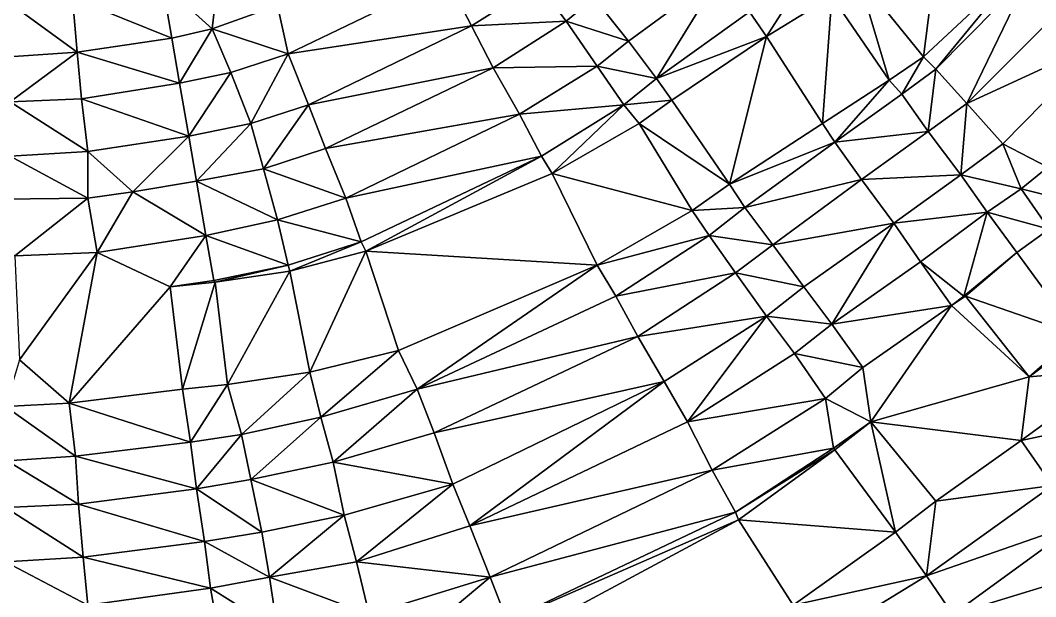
# Model space of a CAD drawing. Header units: millimetres. Extents: x 279405 to 280904, y 534349 to 535918.
# Drawn here: x 280201.2 to 280528.1, y 534716.8 to 534902.3 of the extents above; entities that cross this region are included whole.
import ezdxf

# ---------------------------------------------------------------- set-up
doc = ezdxf.new("R2010")
doc.units = ezdxf.units.MM
doc.layers.add('Карьер_конец_отработки', color=1, linetype='Continuous')

msp = doc.modelspace()

# ---------------------------------------------------------------- linework, layer by layer
at = {"layer": 'Карьер_конец_отработки', "color": 21, "true_color": 0xff914f}
for points in [[(280491.999989, 534890.500004, -119.500002), (280498.499989, 534942.000004, -116.470003), (280470.999989, 534916.500004, -119.500002), (280491.999989, 534890.500004, -119.500002)], [(280522.999989, 534919.500004, -116.470003), (280498.499989, 534942.000004, -116.470003), (280491.999989, 534890.500004, -119.500002), (280522.999989, 534919.500004, -116.470003)], [(280262.999989, 534899.500004, -199.999987), (280264.999989, 534917.500004, -229.999987), (280246.999989, 534914.000004, -229.999987), (280262.999989, 534899.500004, -199.999987)], [(280283.999989, 534907.000004, -199.999987), (280264.999989, 534917.500004, -229.999987), (280262.999989, 534899.500004, -199.999987), (280283.999989, 534907.000004, -199.999987)], [(280396.999989, 534895.500004, -140.000002), (280426.999989, 534917.500004, -140.000002), (280385.999989, 534909.500004, -169.999987), (280396.999989, 534895.500004, -140.000002)], [(280405.999989, 534883.500004, -140.000002), (280426.999989, 534917.500004, -140.000002), (280396.999989, 534895.500004, -140.000002), (280405.999989, 534883.500004, -140.000002)], [(280435.999989, 534905.000004, -140.000002), (280426.999989, 534917.500004, -140.000002), (280405.999989, 534883.500004, -140.000002), (280435.999989, 534905.000004, -140.000002)], [(280441.499989, 534897.000004, -122.319994), (280455.499989, 534919.000004, -140.000002), (280435.999989, 534905.000004, -140.000002), (280441.499989, 534897.000004, -122.319994)], [(280462.499989, 534910.000004, -120.300005), (280455.499989, 534919.000004, -140.000002), (280441.499989, 534897.000004, -122.319994), (280462.499989, 534910.000004, -120.300005)], [(280495.999989, 534886.500004, -110.000002), (280522.999989, 534919.500004, -116.470003), (280491.999989, 534890.500004, -119.500002), (280495.999989, 534886.500004, -110.000002)], [(280525.999989, 534917.000004, -110.000002), (280522.999989, 534919.500004, -116.470003), (280495.999989, 534886.500004, -110.000002), (280525.999989, 534917.000004, -110.000002)], [(280505.999989, 534875.500004, -110.000002), (280525.999989, 534917.000004, -110.000002), (280495.999989, 534886.500004, -110.000002), (280505.999989, 534875.500004, -110.000002)], [(280537.499989, 534907.000004, -110.000002), (280525.999989, 534917.000004, -110.000002), (280505.999989, 534875.500004, -110.000002), (280537.499989, 534907.000004, -110.000002)], [(280249.999989, 534896.500004, -199.999987), (280246.999989, 534914.000004, -229.999987), (280217.999989, 534909.500004, -229.999987), (280249.999989, 534896.500004, -199.999987)], [(280249.999989, 534896.500004, -199.999987), (280262.999989, 534899.500004, -199.999987), (280246.999989, 534914.000004, -229.999987), (280249.999989, 534896.500004, -199.999987)], [(280287.499989, 534891.500004, -199.999987), (280338.499989, 534916.000004, -199.999987), (280283.999989, 534907.000004, -199.999987), (280287.499989, 534891.500004, -199.999987)], [(280346.499989, 534900.500004, -169.999987), (280338.499989, 534916.000004, -199.999987), (280287.499989, 534891.500004, -199.999987), (280346.499989, 534900.500004, -169.999987)], [(280346.499989, 534900.500004, -169.999987), (280367.999989, 534914.000004, -169.999987), (280338.499989, 534916.000004, -199.999987), (280346.499989, 534900.500004, -169.999987)], [(280376.999989, 534902.000004, -169.999987), (280367.999989, 534914.000004, -169.999987), (280346.499989, 534900.500004, -169.999987), (280376.999989, 534902.000004, -169.999987)], [(280376.999989, 534902.000004, -169.999987), (280385.999989, 534909.500004, -169.999987), (280367.999989, 534914.000004, -169.999987), (280376.999989, 534902.000004, -169.999987)], [(280480.999989, 534883.000004, -120.300005), (280470.999989, 534916.500004, -119.500002), (280462.499989, 534910.000004, -120.300005), (280480.999989, 534883.000004, -120.300005)], [(280480.999989, 534883.000004, -120.300005), (280491.999989, 534890.500004, -119.500002), (280470.999989, 534916.500004, -119.500002), (280480.999989, 534883.000004, -120.300005)], [(280219.499989, 534892.000004, -199.999987), (280217.999989, 534909.500004, -229.999987), (280197.499989, 534908.000004, -229.999987), (280219.499989, 534892.000004, -199.999987)], [(280219.499989, 534892.000004, -199.999987), (280197.499989, 534908.000004, -229.999987), (280197.499989, 534890.500004, -199.999987), (280219.499989, 534892.000004, -199.999987)], [(280219.499989, 534892.000004, -199.999987), (280249.999989, 534896.500004, -199.999987), (280217.999989, 534909.500004, -229.999987), (280219.499989, 534892.000004, -199.999987)], [(280287.499989, 534891.500004, -199.999987), (280283.999989, 534907.000004, -199.999987), (280262.999989, 534899.500004, -199.999987), (280287.499989, 534891.500004, -199.999987)], [(280396.999989, 534895.500004, -140.000002), (280385.999989, 534909.500004, -169.999987), (280376.999989, 534902.000004, -169.999987), (280396.999989, 534895.500004, -140.000002)], [(280459.499989, 534869.000004, -122.319994), (280462.499989, 534910.000004, -120.300005), (280441.499989, 534897.000004, -122.319994), (280459.499989, 534869.000004, -122.319994)], [(280480.999989, 534883.000004, -120.300005), (280462.499989, 534910.000004, -120.300005), (280459.499989, 534869.000004, -122.319994), (280480.999989, 534883.000004, -120.300005)], [(280550.499989, 534896.000004, -80.000002), (280537.499989, 534907.000004, -110.000002), (280505.999989, 534875.500004, -110.000002), (280550.499989, 534896.000004, -80.000002)], [(280441.499989, 534897.000004, -122.319994), (280435.999989, 534905.000004, -140.000002), (280405.999989, 534883.500004, -140.000002), (280441.499989, 534897.000004, -122.319994)], [(280293.999989, 534875.000004, -169.999987), (280346.499989, 534900.500004, -169.999987), (280287.499989, 534891.500004, -199.999987), (280293.999989, 534875.000004, -169.999987)], [(280353.499989, 534887.000004, -169.999987), (280346.499989, 534900.500004, -169.999987), (280293.999989, 534875.000004, -169.999987), (280353.499989, 534887.000004, -169.999987)], [(280353.499989, 534887.000004, -169.999987), (280376.999989, 534902.000004, -169.999987), (280346.499989, 534900.500004, -169.999987), (280353.499989, 534887.000004, -169.999987)], [(280386.999989, 534887.500004, -140.000002), (280376.999989, 534902.000004, -169.999987), (280353.499989, 534887.000004, -169.999987), (280386.999989, 534887.500004, -140.000002)], [(280386.999989, 534887.500004, -140.000002), (280396.999989, 534895.500004, -140.000002), (280376.999989, 534902.000004, -169.999987), (280386.999989, 534887.500004, -140.000002)], [(280252.499989, 534882.000004, -199.999987), (280262.999989, 534899.500004, -199.999987), (280249.999989, 534896.500004, -199.999987), (280252.499989, 534882.000004, -199.999987)], [(280268.999989, 534885.500004, -199.999987), (280262.999989, 534899.500004, -199.999987), (280252.499989, 534882.000004, -199.999987), (280268.999989, 534885.500004, -199.999987)], [(280268.999989, 534885.500004, -199.999987), (280287.499989, 534891.500004, -199.999987), (280262.999989, 534899.500004, -199.999987), (280268.999989, 534885.500004, -199.999987)], [(280252.499989, 534882.000004, -199.999987), (280249.999989, 534896.500004, -199.999987), (280219.499989, 534892.000004, -199.999987), (280252.499989, 534882.000004, -199.999987)], [(280405.999989, 534883.500004, -140.000002), (280396.999989, 534895.500004, -140.000002), (280386.999989, 534887.500004, -140.000002), (280405.999989, 534883.500004, -140.000002)], [(280410.999989, 534876.500004, -125.440004), (280441.499989, 534897.000004, -122.319994), (280405.999989, 534883.500004, -140.000002), (280410.999989, 534876.500004, -125.440004)], [(280429.499989, 534849.500004, -125.440004), (280441.499989, 534897.000004, -122.319994), (280410.999989, 534876.500004, -125.440004), (280429.499989, 534849.500004, -125.440004)], [(280459.499989, 534869.000004, -122.319994), (280441.499989, 534897.000004, -122.319994), (280429.499989, 534849.500004, -125.440004), (280459.499989, 534869.000004, -122.319994)], [(280517.499989, 534862.500004, -80.000002), (280550.499989, 534896.000004, -80.000002), (280505.999989, 534875.500004, -110.000002), (280517.499989, 534862.500004, -80.000002)], [(280531.999989, 534855.000004, -80.000002), (280550.499989, 534896.000004, -80.000002), (280517.499989, 534862.500004, -80.000002), (280531.999989, 534855.000004, -80.000002)], [(280197.999989, 534876.000004, -199.999987), (280219.499989, 534892.000004, -199.999987), (280197.499989, 534890.500004, -199.999987), (280197.999989, 534876.000004, -199.999987)], [(280220.999989, 534877.000004, -199.999987), (280219.499989, 534892.000004, -199.999987), (280197.999989, 534876.000004, -199.999987), (280220.999989, 534877.000004, -199.999987)], [(280220.999989, 534877.000004, -199.999987), (280252.499989, 534882.000004, -199.999987), (280219.499989, 534892.000004, -199.999987), (280220.999989, 534877.000004, -199.999987)], [(280275.499989, 534869.000004, -169.999987), (280287.499989, 534891.500004, -199.999987), (280268.999989, 534885.500004, -199.999987), (280275.499989, 534869.000004, -169.999987)], [(280293.999989, 534875.000004, -169.999987), (280287.499989, 534891.500004, -199.999987), (280275.499989, 534869.000004, -169.999987), (280293.999989, 534875.000004, -169.999987)], [(280484.999989, 534878.500004, -110.000002), (280491.999989, 534890.500004, -119.500002), (280480.999989, 534883.000004, -120.300005), (280484.999989, 534878.500004, -110.000002)], [(280495.999989, 534886.500004, -110.000002), (280491.999989, 534890.500004, -119.500002), (280484.999989, 534878.500004, -110.000002), (280495.999989, 534886.500004, -110.000002)], [(280361.999989, 534872.000004, -140.000002), (280386.999989, 534887.500004, -140.000002), (280353.499989, 534887.000004, -169.999987), (280361.999989, 534872.000004, -140.000002)], [(280395.499989, 534875.000004, -140.000002), (280386.999989, 534887.500004, -140.000002), (280361.999989, 534872.000004, -140.000002), (280395.499989, 534875.000004, -140.000002)], [(280395.499989, 534875.000004, -140.000002), (280405.999989, 534883.500004, -140.000002), (280386.999989, 534887.500004, -140.000002), (280395.499989, 534875.000004, -140.000002)], [(280255.499989, 534865.000004, -169.999987), (280268.999989, 534885.500004, -199.999987), (280252.499989, 534882.000004, -199.999987), (280255.499989, 534865.000004, -169.999987)], [(280275.499989, 534869.000004, -169.999987), (280268.999989, 534885.500004, -199.999987), (280255.499989, 534865.000004, -169.999987), (280275.499989, 534869.000004, -169.999987)], [(280299.499989, 534861.000004, -169.999987), (280353.499989, 534887.000004, -169.999987), (280293.999989, 534875.000004, -169.999987), (280299.499989, 534861.000004, -169.999987)], [(280361.999989, 534872.000004, -140.000002), (280353.499989, 534887.000004, -169.999987), (280299.499989, 534861.000004, -169.999987), (280361.999989, 534872.000004, -140.000002)], [(280493.499989, 534866.500004, -110.000002), (280495.999989, 534886.500004, -110.000002), (280484.999989, 534878.500004, -110.000002), (280493.499989, 534866.500004, -110.000002)], [(280505.999989, 534875.500004, -110.000002), (280495.999989, 534886.500004, -110.000002), (280493.499989, 534866.500004, -110.000002), (280505.999989, 534875.500004, -110.000002)], [(280255.499989, 534865.000004, -169.999987), (280252.499989, 534882.000004, -199.999987), (280220.999989, 534877.000004, -199.999987), (280255.499989, 534865.000004, -169.999987)], [(280410.999989, 534876.500004, -125.440004), (280405.999989, 534883.500004, -140.000002), (280395.499989, 534875.000004, -140.000002), (280410.999989, 534876.500004, -125.440004)], [(280463.499989, 534863.000004, -110.000002), (280480.999989, 534883.000004, -120.300005), (280459.499989, 534869.000004, -122.319994), (280463.499989, 534863.000004, -110.000002)], [(280484.999989, 534878.500004, -110.000002), (280480.999989, 534883.000004, -120.300005), (280463.499989, 534863.000004, -110.000002), (280484.999989, 534878.500004, -110.000002)], [(280493.499989, 534866.500004, -110.000002), (280484.999989, 534878.500004, -110.000002), (280463.499989, 534863.000004, -110.000002), (280493.499989, 534866.500004, -110.000002)], [(280222.999989, 534860.000004, -169.999987), (280220.999989, 534877.000004, -199.999987), (280197.999989, 534876.000004, -199.999987), (280222.999989, 534860.000004, -169.999987)], [(280222.999989, 534860.000004, -169.999987), (280197.999989, 534876.000004, -199.999987), (280197.999989, 534858.500004, -169.999987), (280222.999989, 534860.000004, -169.999987)], [(280222.999989, 534860.000004, -169.999987), (280255.499989, 534865.000004, -169.999987), (280220.999989, 534877.000004, -199.999987), (280222.999989, 534860.000004, -169.999987)], [(280279.499989, 534854.500004, -169.999987), (280293.999989, 534875.000004, -169.999987), (280275.499989, 534869.000004, -169.999987), (280279.499989, 534854.500004, -169.999987)], [(280299.499989, 534861.000004, -169.999987), (280293.999989, 534875.000004, -169.999987), (280279.499989, 534854.500004, -169.999987), (280299.499989, 534861.000004, -169.999987)], [(280368.999989, 534858.500004, -140.000002), (280395.499989, 534875.000004, -140.000002), (280361.999989, 534872.000004, -140.000002), (280368.999989, 534858.500004, -140.000002)], [(280372.499989, 534853.000004, -129.209993), (280395.499989, 534875.000004, -140.000002), (280368.999989, 534858.500004, -140.000002), (280372.499989, 534853.000004, -129.209993)], [(280400.499989, 534869.000004, -126.569994), (280395.499989, 534875.000004, -140.000002), (280372.499989, 534853.000004, -129.209993), (280400.499989, 534869.000004, -126.569994)], [(280400.499989, 534869.000004, -126.569994), (280410.999989, 534876.500004, -125.440004), (280395.499989, 534875.000004, -140.000002), (280400.499989, 534869.000004, -126.569994)], [(280429.499989, 534849.500004, -125.440004), (280410.999989, 534876.500004, -125.440004), (280400.499989, 534869.000004, -126.569994), (280429.499989, 534849.500004, -125.440004)], [(280503.999989, 534852.500004, -80.000002), (280505.999989, 534875.500004, -110.000002), (280493.499989, 534866.500004, -110.000002), (280503.999989, 534852.500004, -80.000002)], [(280517.499989, 534862.500004, -80.000002), (280505.999989, 534875.500004, -110.000002), (280503.999989, 534852.500004, -80.000002), (280517.499989, 534862.500004, -80.000002)], [(280305.999989, 534845.000004, -140.000002), (280361.999989, 534872.000004, -140.000002), (280299.499989, 534861.000004, -169.999987), (280305.999989, 534845.000004, -140.000002)], [(280368.999989, 534858.500004, -140.000002), (280361.999989, 534872.000004, -140.000002), (280305.999989, 534845.000004, -140.000002), (280368.999989, 534858.500004, -140.000002)], [(280257.999989, 534850.500004, -169.999987), (280275.499989, 534869.000004, -169.999987), (280255.499989, 534865.000004, -169.999987), (280257.999989, 534850.500004, -169.999987)], [(280279.499989, 534854.500004, -169.999987), (280275.499989, 534869.000004, -169.999987), (280257.999989, 534850.500004, -169.999987), (280279.499989, 534854.500004, -169.999987)], [(280417.499989, 534841.000004, -126.569994), (280400.499989, 534869.000004, -126.569994), (280372.499989, 534853.000004, -129.209993), (280417.499989, 534841.000004, -126.569994)], [(280417.499989, 534841.000004, -126.569994), (280429.499989, 534849.500004, -125.440004), (280400.499989, 534869.000004, -126.569994), (280417.499989, 534841.000004, -126.569994)], [(280463.499989, 534863.000004, -110.000002), (280459.499989, 534869.000004, -122.319994), (280429.499989, 534849.500004, -125.440004), (280463.499989, 534863.000004, -110.000002)], [(280237.499989, 534847.000004, -169.999987), (280255.499989, 534865.000004, -169.999987), (280222.999989, 534860.000004, -169.999987), (280237.499989, 534847.000004, -169.999987)], [(280257.999989, 534850.500004, -169.999987), (280255.499989, 534865.000004, -169.999987), (280237.499989, 534847.000004, -169.999987), (280257.999989, 534850.500004, -169.999987)], [(280471.999989, 534851.000004, -110.000002), (280493.499989, 534866.500004, -110.000002), (280463.499989, 534863.000004, -110.000002), (280471.999989, 534851.000004, -110.000002)], [(280503.999989, 534852.500004, -80.000002), (280493.499989, 534866.500004, -110.000002), (280471.999989, 534851.000004, -110.000002), (280503.999989, 534852.500004, -80.000002)], [(280434.499989, 534842.000004, -110.000002), (280463.499989, 534863.000004, -110.000002), (280429.499989, 534849.500004, -125.440004), (280434.499989, 534842.000004, -110.000002)], [(280471.999989, 534851.000004, -110.000002), (280463.499989, 534863.000004, -110.000002), (280434.499989, 534842.000004, -110.000002), (280471.999989, 534851.000004, -110.000002)], [(280523.499989, 534848.000004, -80.000002), (280517.499989, 534862.500004, -80.000002), (280503.999989, 534852.500004, -80.000002), (280523.499989, 534848.000004, -80.000002)], [(280523.499989, 534848.000004, -80.000002), (280531.999989, 534855.000004, -80.000002), (280517.499989, 534862.500004, -80.000002), (280523.499989, 534848.000004, -80.000002)], [(280222.999989, 534845.000004, -169.999987), (280197.999989, 534858.500004, -169.999987), (280176.499989, 534844.500004, -169.999987), (280222.999989, 534845.000004, -169.999987)], [(280222.999989, 534845.000004, -169.999987), (280222.999989, 534860.000004, -169.999987), (280197.999989, 534858.500004, -169.999987), (280222.999989, 534845.000004, -169.999987)], [(280222.999989, 534845.000004, -169.999987), (280237.499989, 534847.000004, -169.999987), (280222.999989, 534860.000004, -169.999987), (280222.999989, 534845.000004, -169.999987)], [(280305.999989, 534845.000004, -140.000002), (280299.499989, 534861.000004, -169.999987), (280279.499989, 534854.500004, -169.999987), (280305.999989, 534845.000004, -140.000002)], [(280310.999989, 534831.000004, -140.000002), (280368.999989, 534858.500004, -140.000002), (280305.999989, 534845.000004, -140.000002), (280310.999989, 534831.000004, -140.000002)], [(280312.499989, 534828.000004, -134.630007), (280368.999989, 534858.500004, -140.000002), (280310.999989, 534831.000004, -140.000002), (280312.499989, 534828.000004, -134.630007)], [(280372.499989, 534853.000004, -129.209993), (280368.999989, 534858.500004, -140.000002), (280312.499989, 534828.000004, -134.630007), (280372.499989, 534853.000004, -129.209993)], [(280541.499989, 534843.500004, -53.959993), (280531.999989, 534855.000004, -80.000002), (280523.499989, 534848.000004, -80.000002), (280541.499989, 534843.500004, -53.959993)], [(280283.999989, 534838.000004, -140.000002), (280279.499989, 534854.500004, -169.999987), (280257.999989, 534850.500004, -169.999987), (280283.999989, 534838.000004, -140.000002)], [(280283.999989, 534838.000004, -140.000002), (280305.999989, 534845.000004, -140.000002), (280279.499989, 534854.500004, -169.999987), (280283.999989, 534838.000004, -140.000002)], [(280386.999989, 534823.500004, -129.209993), (280372.499989, 534853.000004, -129.209993), (280312.499989, 534828.000004, -134.630007), (280386.999989, 534823.500004, -129.209993)], [(280386.999989, 534823.500004, -129.209993), (280417.499989, 534841.000004, -126.569994), (280372.499989, 534853.000004, -129.209993), (280386.999989, 534823.500004, -129.209993)], [(280482.499989, 534837.000004, -80.000002), (280503.999989, 534852.500004, -80.000002), (280471.999989, 534851.000004, -110.000002), (280482.499989, 534837.000004, -80.000002)], [(280512.499989, 534840.500004, -80.000002), (280503.999989, 534852.500004, -80.000002), (280482.499989, 534837.000004, -80.000002), (280512.499989, 534840.500004, -80.000002)], [(280512.499989, 534840.500004, -80.000002), (280523.499989, 534848.000004, -80.000002), (280503.999989, 534852.500004, -80.000002), (280512.499989, 534840.500004, -80.000002)], [(280260.999989, 534833.000004, -140.000002), (280257.999989, 534850.500004, -169.999987), (280237.499989, 534847.000004, -169.999987), (280260.999989, 534833.000004, -140.000002)], [(280260.999989, 534833.000004, -140.000002), (280283.999989, 534838.000004, -140.000002), (280257.999989, 534850.500004, -169.999987), (280260.999989, 534833.000004, -140.000002)], [(280434.499989, 534842.000004, -110.000002), (280429.499989, 534849.500004, -125.440004), (280417.499989, 534841.000004, -126.569994), (280434.499989, 534842.000004, -110.000002)], [(280443.499989, 534830.000004, -110.000002), (280471.999989, 534851.000004, -110.000002), (280434.499989, 534842.000004, -110.000002), (280443.499989, 534830.000004, -110.000002)], [(280482.499989, 534837.000004, -80.000002), (280471.999989, 534851.000004, -110.000002), (280443.499989, 534830.000004, -110.000002), (280482.499989, 534837.000004, -80.000002)], [(280532.499989, 534835.000004, -53.009996), (280523.499989, 534848.000004, -80.000002), (280512.499989, 534840.500004, -80.000002), (280532.499989, 534835.000004, -53.009996)], [(280532.499989, 534835.000004, -53.009996), (280541.499989, 534843.500004, -53.959993), (280523.499989, 534848.000004, -80.000002), (280532.499989, 534835.000004, -53.009996)], [(280199.499989, 534826.500004, -140.000002), (280222.999989, 534845.000004, -169.999987), (280176.499989, 534844.500004, -169.999987), (280199.499989, 534826.500004, -140.000002)], [(280225.999989, 534827.500004, -140.000002), (280222.999989, 534845.000004, -169.999987), (280199.499989, 534826.500004, -140.000002), (280225.999989, 534827.500004, -140.000002)], [(280225.999989, 534827.500004, -140.000002), (280237.499989, 534847.000004, -169.999987), (280222.999989, 534845.000004, -169.999987), (280225.999989, 534827.500004, -140.000002)], [(280260.999989, 534833.000004, -140.000002), (280237.499989, 534847.000004, -169.999987), (280225.999989, 534827.500004, -140.000002), (280260.999989, 534833.000004, -140.000002)], [(280310.999989, 534831.000004, -140.000002), (280305.999989, 534845.000004, -140.000002), (280283.999989, 534838.000004, -140.000002), (280310.999989, 534831.000004, -140.000002)], [(280422.999989, 534833.000004, -110.000002), (280434.499989, 534842.000004, -110.000002), (280417.499989, 534841.000004, -126.569994), (280422.999989, 534833.000004, -110.000002)], [(280443.499989, 534830.000004, -110.000002), (280434.499989, 534842.000004, -110.000002), (280422.999989, 534833.000004, -110.000002), (280443.499989, 534830.000004, -110.000002)], [(280422.999989, 534833.000004, -110.000002), (280417.499989, 534841.000004, -126.569994), (280386.999989, 534823.500004, -129.209993), (280422.999989, 534833.000004, -110.000002)], [(280490.999989, 534824.500004, -80.000002), (280512.499989, 534840.500004, -80.000002), (280482.499989, 534837.000004, -80.000002), (280490.999989, 534824.500004, -80.000002)], [(280504.999989, 534813.500004, -50.000002), (280512.499989, 534840.500004, -80.000002), (280490.999989, 534824.500004, -80.000002), (280504.999989, 534813.500004, -50.000002)], [(280521.999989, 534827.500004, -51.880007), (280512.499989, 534840.500004, -80.000002), (280504.999989, 534813.500004, -50.000002), (280521.999989, 534827.500004, -51.880007)], [(280521.999989, 534827.500004, -51.880007), (280532.499989, 534835.000004, -53.009996), (280512.499989, 534840.500004, -80.000002), (280521.999989, 534827.500004, -51.880007)], [(280287.499989, 534823.500004, -140.000002), (280283.999989, 534838.000004, -140.000002), (280260.999989, 534833.000004, -140.000002), (280287.499989, 534823.500004, -140.000002)], [(280287.499989, 534823.500004, -140.000002), (280310.999989, 534831.000004, -140.000002), (280283.999989, 534838.000004, -140.000002), (280287.499989, 534823.500004, -140.000002)], [(280453.499989, 534816.500004, -80.000002), (280482.499989, 534837.000004, -80.000002), (280443.499989, 534830.000004, -110.000002), (280453.499989, 534816.500004, -80.000002)], [(280462.499989, 534804.500004, -80.000002), (280482.499989, 534837.000004, -80.000002), (280453.499989, 534816.500004, -80.000002), (280462.499989, 534804.500004, -80.000002)], [(280490.999989, 534824.500004, -80.000002), (280482.499989, 534837.000004, -80.000002), (280462.499989, 534804.500004, -80.000002), (280490.999989, 534824.500004, -80.000002)], [(280541.499989, 534801.000004, -51.880007), (280532.499989, 534835.000004, -53.009996), (280521.999989, 534827.500004, -51.880007), (280541.499989, 534801.000004, -51.880007)], [(280249.499989, 534816.500004, -140.000002), (280260.999989, 534833.000004, -140.000002), (280225.999989, 534827.500004, -140.000002), (280249.499989, 534816.500004, -140.000002)], [(280263.499989, 534818.500004, -140.000002), (280260.999989, 534833.000004, -140.000002), (280249.499989, 534816.500004, -140.000002), (280263.499989, 534818.500004, -140.000002)], [(280263.499989, 534818.500004, -140.000002), (280287.499989, 534823.500004, -140.000002), (280260.999989, 534833.000004, -140.000002), (280263.499989, 534818.500004, -140.000002)], [(280392.999989, 534813.500004, -110.000002), (280422.999989, 534833.000004, -110.000002), (280386.999989, 534823.500004, -129.209993), (280392.999989, 534813.500004, -110.000002)], [(280431.499989, 534821.000004, -110.000002), (280422.999989, 534833.000004, -110.000002), (280392.999989, 534813.500004, -110.000002), (280431.499989, 534821.000004, -110.000002)], [(280431.499989, 534821.000004, -110.000002), (280443.499989, 534830.000004, -110.000002), (280422.999989, 534833.000004, -110.000002), (280431.499989, 534821.000004, -110.000002)], [(280287.999989, 534821.500004, -136.720003), (280310.999989, 534831.000004, -140.000002), (280287.499989, 534823.500004, -140.000002), (280287.999989, 534821.500004, -136.720003)], [(280312.499989, 534828.000004, -134.630007), (280310.999989, 534831.000004, -140.000002), (280287.999989, 534821.500004, -136.720003), (280312.499989, 534828.000004, -134.630007)], [(280453.499989, 534816.500004, -80.000002), (280443.499989, 534830.000004, -110.000002), (280431.499989, 534821.000004, -110.000002), (280453.499989, 534816.500004, -80.000002)], [(280200.999989, 534793.000004, -140.000002), (280225.999989, 534827.500004, -140.000002), (280199.499989, 534826.500004, -140.000002), (280200.999989, 534793.000004, -140.000002)], [(280216.999989, 534779.000004, -140.000002), (280225.999989, 534827.500004, -140.000002), (280200.999989, 534793.000004, -140.000002), (280216.999989, 534779.000004, -140.000002)], [(280249.499989, 534816.500004, -140.000002), (280225.999989, 534827.500004, -140.000002), (280216.999989, 534779.000004, -140.000002), (280249.499989, 534816.500004, -140.000002)], [(280294.499989, 534789.000004, -136.720003), (280312.499989, 534828.000004, -134.630007), (280287.999989, 534821.500004, -136.720003), (280294.499989, 534789.000004, -136.720003)], [(280322.999989, 534796.000004, -134.630007), (280312.499989, 534828.000004, -134.630007), (280294.499989, 534789.000004, -136.720003), (280322.999989, 534796.000004, -134.630007)], [(280322.999989, 534796.000004, -134.630007), (280386.999989, 534823.500004, -129.209993), (280312.499989, 534828.000004, -134.630007), (280322.999989, 534796.000004, -134.630007)], [(280505.499989, 534813.500004, -50.000002), (280521.999989, 534827.500004, -51.880007), (280504.999989, 534813.500004, -50.000002), (280505.499989, 534813.500004, -50.000002)], [(280541.499989, 534801.000004, -51.880007), (280521.999989, 534827.500004, -51.880007), (280505.499989, 534813.500004, -50.000002), (280541.499989, 534801.000004, -51.880007)], [(280263.999989, 534818.000004, -138.809999), (280287.499989, 534823.500004, -140.000002), (280263.499989, 534818.500004, -140.000002), (280263.999989, 534818.000004, -138.809999)], [(280287.999989, 534821.500004, -136.720003), (280287.499989, 534823.500004, -140.000002), (280263.999989, 534818.000004, -138.809999), (280287.999989, 534821.500004, -136.720003)], [(280328.999989, 534783.500004, -110.000002), (280386.999989, 534823.500004, -129.209993), (280322.999989, 534796.000004, -134.630007), (280328.999989, 534783.500004, -110.000002)], [(280392.999989, 534813.500004, -110.000002), (280386.999989, 534823.500004, -129.209993), (280328.999989, 534783.500004, -110.000002), (280392.999989, 534813.500004, -110.000002)], [(280500.999989, 534810.500004, -50.000002), (280490.999989, 534824.500004, -80.000002), (280462.499989, 534804.500004, -80.000002), (280500.999989, 534810.500004, -50.000002)], [(280500.999989, 534810.500004, -50.000002), (280504.999989, 534813.500004, -50.000002), (280490.999989, 534824.500004, -80.000002), (280500.999989, 534810.500004, -50.000002)], [(280267.999989, 534785.000004, -138.809999), (280287.999989, 534821.500004, -136.720003), (280263.999989, 534818.000004, -138.809999), (280267.999989, 534785.000004, -138.809999)], [(280294.499989, 534789.000004, -136.720003), (280287.999989, 534821.500004, -136.720003), (280267.999989, 534785.000004, -138.809999), (280294.499989, 534789.000004, -136.720003)], [(280399.999989, 534800.500004, -110.000002), (280431.499989, 534821.000004, -110.000002), (280392.999989, 534813.500004, -110.000002), (280399.999989, 534800.500004, -110.000002)], [(280441.499989, 534807.000004, -80.000002), (280431.499989, 534821.000004, -110.000002), (280399.999989, 534800.500004, -110.000002), (280441.499989, 534807.000004, -80.000002)], [(280441.499989, 534807.000004, -80.000002), (280453.499989, 534816.500004, -80.000002), (280431.499989, 534821.000004, -110.000002), (280441.499989, 534807.000004, -80.000002)], [(280253.499989, 534783.500004, -140.000002), (280249.499989, 534816.500004, -140.000002), (280216.999989, 534779.000004, -140.000002), (280253.499989, 534783.500004, -140.000002)], [(280263.999989, 534818.000004, -138.809999), (280263.499989, 534818.500004, -140.000002), (280249.499989, 534816.500004, -140.000002), (280263.999989, 534818.000004, -138.809999)], [(280253.499989, 534783.500004, -140.000002), (280263.999989, 534818.000004, -138.809999), (280249.499989, 534816.500004, -140.000002), (280253.499989, 534783.500004, -140.000002)], [(280267.999989, 534785.000004, -138.809999), (280263.999989, 534818.000004, -138.809999), (280253.499989, 534783.500004, -140.000002), (280267.999989, 534785.000004, -138.809999)], [(280462.499989, 534804.500004, -80.000002), (280453.499989, 534816.500004, -80.000002), (280441.499989, 534807.000004, -80.000002), (280462.499989, 534804.500004, -80.000002)], [(280399.999989, 534800.500004, -110.000002), (280392.999989, 534813.500004, -110.000002), (280328.999989, 534783.500004, -110.000002), (280399.999989, 534800.500004, -110.000002)], [(280525.999989, 534787.500004, -50.000002), (280505.499989, 534813.500004, -50.000002), (280500.999989, 534810.500004, -50.000002), (280525.999989, 534787.500004, -50.000002)], [(280505.499989, 534813.500004, -50.000002), (280504.999989, 534813.500004, -50.000002), (280500.999989, 534810.500004, -50.000002), (280505.499989, 534813.500004, -50.000002)], [(280525.999989, 534787.500004, -50.000002), (280541.499989, 534801.000004, -51.880007), (280505.499989, 534813.500004, -50.000002), (280525.999989, 534787.500004, -50.000002)], [(280472.499989, 534790.500004, -50.000002), (280500.999989, 534810.500004, -50.000002), (280462.499989, 534804.500004, -80.000002), (280472.499989, 534790.500004, -50.000002)], [(280474.999989, 534773.000004, -50.000002), (280500.999989, 534810.500004, -50.000002), (280472.499989, 534790.500004, -50.000002), (280474.999989, 534773.000004, -50.000002)], [(280525.999989, 534787.500004, -50.000002), (280500.999989, 534810.500004, -50.000002), (280474.999989, 534773.000004, -50.000002), (280525.999989, 534787.500004, -50.000002)], [(280408.499989, 534786.000004, -80.000002), (280441.499989, 534807.000004, -80.000002), (280399.999989, 534800.500004, -110.000002), (280408.499989, 534786.000004, -80.000002)], [(280415.999989, 534773.000004, -80.000002), (280441.499989, 534807.000004, -80.000002), (280408.499989, 534786.000004, -80.000002), (280415.999989, 534773.000004, -80.000002)], [(280450.499989, 534795.000004, -80.000002), (280441.499989, 534807.000004, -80.000002), (280415.999989, 534773.000004, -80.000002), (280450.499989, 534795.000004, -80.000002)], [(280450.499989, 534795.000004, -80.000002), (280462.499989, 534804.500004, -80.000002), (280441.499989, 534807.000004, -80.000002), (280450.499989, 534795.000004, -80.000002)], [(280472.499989, 534790.500004, -50.000002), (280462.499989, 534804.500004, -80.000002), (280450.499989, 534795.000004, -80.000002), (280472.499989, 534790.500004, -50.000002)], [(280334.499989, 534769.500004, -110.000002), (280399.999989, 534800.500004, -110.000002), (280328.999989, 534783.500004, -110.000002), (280334.499989, 534769.500004, -110.000002)], [(280408.499989, 534786.000004, -80.000002), (280399.999989, 534800.500004, -110.000002), (280334.499989, 534769.500004, -110.000002), (280408.499989, 534786.000004, -80.000002)], [(280542.499989, 534800.000004, -50.000002), (280541.499989, 534801.000004, -51.880007), (280525.999989, 534787.500004, -50.000002), (280542.499989, 534800.000004, -50.000002)], [(280554.999989, 534790.000004, -50.000002), (280542.499989, 534800.000004, -50.000002), (280525.999989, 534787.500004, -50.000002), (280554.999989, 534790.000004, -50.000002)], [(280297.999989, 534774.500004, -110.000002), (280322.999989, 534796.000004, -134.630007), (280294.499989, 534789.000004, -136.720003), (280297.999989, 534774.500004, -110.000002)], [(280328.999989, 534783.500004, -110.000002), (280322.999989, 534796.000004, -134.630007), (280297.999989, 534774.500004, -110.000002), (280328.999989, 534783.500004, -110.000002)], [(280216.999989, 534779.000004, -140.000002), (280200.999989, 534793.000004, -140.000002), (280196.499989, 534778.000004, -140.000002), (280216.999989, 534779.000004, -140.000002)], [(280460.499989, 534780.500004, -50.000002), (280450.499989, 534795.000004, -80.000002), (280415.999989, 534773.000004, -80.000002), (280460.499989, 534780.500004, -50.000002)], [(280460.499989, 534780.500004, -50.000002), (280472.499989, 534790.500004, -50.000002), (280450.499989, 534795.000004, -80.000002), (280460.499989, 534780.500004, -50.000002)], [(280474.999989, 534773.000004, -50.000002), (280472.499989, 534790.500004, -50.000002), (280460.499989, 534780.500004, -50.000002), (280474.999989, 534773.000004, -50.000002)], [(280565.499989, 534776.000004, -20.000002), (280554.999989, 534790.000004, -50.000002), (280523.499989, 534767.000004, -50.000002), (280565.499989, 534776.000004, -20.000002)], [(280554.999989, 534790.000004, -50.000002), (280525.999989, 534787.500004, -50.000002), (280523.499989, 534767.000004, -50.000002), (280554.999989, 534790.000004, -50.000002)], [(280272.499989, 534769.000004, -110.000002), (280294.499989, 534789.000004, -136.720003), (280267.999989, 534785.000004, -138.809999), (280272.499989, 534769.000004, -110.000002)], [(280297.999989, 534774.500004, -110.000002), (280294.499989, 534789.000004, -136.720003), (280272.499989, 534769.000004, -110.000002), (280297.999989, 534774.500004, -110.000002)], [(280340.499989, 534753.000004, -80.000002), (280408.499989, 534786.000004, -80.000002), (280334.499989, 534769.500004, -110.000002), (280340.499989, 534753.000004, -80.000002)], [(280345.999989, 534739.500004, -80.000002), (280408.499989, 534786.000004, -80.000002), (280340.499989, 534753.000004, -80.000002), (280345.999989, 534739.500004, -80.000002)], [(280415.999989, 534773.000004, -80.000002), (280408.499989, 534786.000004, -80.000002), (280345.999989, 534739.500004, -80.000002), (280415.999989, 534773.000004, -80.000002)], [(280523.499989, 534767.000004, -50.000002), (280525.999989, 534787.500004, -50.000002), (280474.999989, 534773.000004, -50.000002), (280523.499989, 534767.000004, -50.000002)], [(280255.999989, 534766.500004, -110.000002), (280253.499989, 534783.500004, -140.000002), (280216.999989, 534779.000004, -140.000002), (280255.999989, 534766.500004, -110.000002)], [(280255.999989, 534766.500004, -110.000002), (280267.999989, 534785.000004, -138.809999), (280253.499989, 534783.500004, -140.000002), (280255.999989, 534766.500004, -110.000002)], [(280272.499989, 534769.000004, -110.000002), (280267.999989, 534785.000004, -138.809999), (280255.999989, 534766.500004, -110.000002), (280272.499989, 534769.000004, -110.000002)], [(280301.999989, 534760.000004, -110.000002), (280328.999989, 534783.500004, -110.000002), (280297.999989, 534774.500004, -110.000002), (280301.999989, 534760.000004, -110.000002)], [(280334.499989, 534769.500004, -110.000002), (280328.999989, 534783.500004, -110.000002), (280301.999989, 534760.000004, -110.000002), (280334.499989, 534769.500004, -110.000002)], [(280423.999989, 534757.500004, -50.000002), (280460.499989, 534780.500004, -50.000002), (280415.999989, 534773.000004, -80.000002), (280423.999989, 534757.500004, -50.000002)], [(280462.999989, 534764.500004, -50.000002), (280460.499989, 534780.500004, -50.000002), (280423.999989, 534757.500004, -50.000002), (280462.999989, 534764.500004, -50.000002)], [(280462.999989, 534764.500004, -50.000002), (280474.999989, 534773.000004, -50.000002), (280460.499989, 534780.500004, -50.000002), (280462.999989, 534764.500004, -50.000002)], [(280218.999989, 534762.000004, -110.000002), (280216.999989, 534779.000004, -140.000002), (280196.499989, 534778.000004, -140.000002), (280218.999989, 534762.000004, -110.000002)], [(280196.999989, 534760.500004, -110.000002), (280218.999989, 534762.000004, -110.000002), (280196.499989, 534778.000004, -140.000002), (280196.999989, 534760.500004, -110.000002)], [(280218.999989, 534762.000004, -110.000002), (280255.999989, 534766.500004, -110.000002), (280216.999989, 534779.000004, -140.000002), (280218.999989, 534762.000004, -110.000002)], [(280275.499989, 534754.500004, -110.000002), (280297.999989, 534774.500004, -110.000002), (280272.499989, 534769.000004, -110.000002), (280275.499989, 534754.500004, -110.000002)], [(280301.999989, 534760.000004, -110.000002), (280297.999989, 534774.500004, -110.000002), (280275.499989, 534754.500004, -110.000002), (280301.999989, 534760.000004, -110.000002)], [(280423.999989, 534757.500004, -50.000002), (280415.999989, 534773.000004, -80.000002), (280345.999989, 534739.500004, -80.000002), (280423.999989, 534757.500004, -50.000002)], [(280463.499989, 534764.000004, -48.759996), (280474.999989, 534773.000004, -50.000002), (280462.999989, 534764.500004, -50.000002), (280463.499989, 534764.000004, -48.759996)], [(280482.999989, 534737.500004, -48.759996), (280474.999989, 534773.000004, -50.000002), (280463.499989, 534764.000004, -48.759996), (280482.999989, 534737.500004, -48.759996)], [(280482.999989, 534737.500004, -48.759996), (280495.989003, 534747.491489, -49.998949), (280474.999989, 534773.000004, -50.000002), (280482.999989, 534737.500004, -48.759996)], [(280495.989003, 534747.491489, -49.998949), (280495.989003, 534747.491489, -50.000002), (280474.999989, 534773.000004, -50.000002), (280495.989003, 534747.491489, -49.998949)], [(280495.989003, 534747.491489, -50.000002), (280495.999989, 534747.500004, -50.000002), (280474.999989, 534773.000004, -50.000002), (280495.989003, 534747.491489, -50.000002)], [(280495.999989, 534747.500004, -50.000002), (280523.499989, 534767.000004, -50.000002), (280474.999989, 534773.000004, -50.000002), (280495.999989, 534747.500004, -50.000002)], [(280533.499989, 534752.500004, -20.000002), (280565.499989, 534776.000004, -20.000002), (280523.499989, 534767.000004, -50.000002), (280533.499989, 534752.500004, -20.000002)], [(280257.999989, 534751.500004, -110.000002), (280255.999989, 534766.500004, -110.000002), (280218.999989, 534762.000004, -110.000002), (280257.999989, 534751.500004, -110.000002)], [(280257.999989, 534751.500004, -110.000002), (280272.499989, 534769.000004, -110.000002), (280255.999989, 534766.500004, -110.000002), (280257.999989, 534751.500004, -110.000002)], [(280275.499989, 534754.500004, -110.000002), (280272.499989, 534769.000004, -110.000002), (280257.999989, 534751.500004, -110.000002), (280275.499989, 534754.500004, -110.000002)], [(280340.499989, 534753.000004, -80.000002), (280334.499989, 534769.500004, -110.000002), (280301.999989, 534760.000004, -110.000002), (280340.499989, 534753.000004, -80.000002)], [(280533.499989, 534752.500004, -20.000002), (280523.499989, 534767.000004, -50.000002), (280495.999989, 534747.500004, -50.000002), (280533.499989, 534752.500004, -20.000002)], [(280431.499989, 534744.000004, -50.000002), (280462.999989, 534764.500004, -50.000002), (280423.999989, 534757.500004, -50.000002), (280431.499989, 534744.000004, -50.000002)], [(280463.499989, 534764.000004, -48.759996), (280462.999989, 534764.500004, -50.000002), (280431.499989, 534744.000004, -50.000002), (280463.499989, 534764.000004, -48.759996)], [(280432.499989, 534741.500004, -45.589998), (280463.499989, 534764.000004, -48.759996), (280431.499989, 534744.000004, -50.000002), (280432.499989, 534741.500004, -45.589998)], [(280482.999989, 534737.500004, -48.759996), (280463.499989, 534764.000004, -48.759996), (280432.499989, 534741.500004, -45.589998), (280482.999989, 534737.500004, -48.759996)], [(280219.999989, 534746.500004, -110.000002), (280196.999989, 534760.500004, -110.000002), (280196.499989, 534745.500004, -110.000002), (280219.999989, 534746.500004, -110.000002)], [(280219.999989, 534746.500004, -110.000002), (280218.999989, 534762.000004, -110.000002), (280196.999989, 534760.500004, -110.000002), (280219.999989, 534746.500004, -110.000002)], [(280219.999989, 534746.500004, -110.000002), (280257.999989, 534751.500004, -110.000002), (280218.999989, 534762.000004, -110.000002), (280219.999989, 534746.500004, -110.000002)], [(280305.499989, 534743.000004, -80.000002), (280301.999989, 534760.000004, -110.000002), (280275.499989, 534754.500004, -110.000002), (280305.499989, 534743.000004, -80.000002)], [(280305.499989, 534743.000004, -80.000002), (280340.499989, 534753.000004, -80.000002), (280301.999989, 534760.000004, -110.000002), (280305.499989, 534743.000004, -80.000002)], [(280352.499989, 534723.000004, -50.000002), (280423.999989, 534757.500004, -50.000002), (280345.999989, 534739.500004, -80.000002), (280352.499989, 534723.000004, -50.000002)], [(280431.499989, 534744.000004, -50.000002), (280423.999989, 534757.500004, -50.000002), (280352.499989, 534723.000004, -50.000002), (280431.499989, 534744.000004, -50.000002)], [(280278.999989, 534737.500004, -80.000002), (280275.499989, 534754.500004, -110.000002), (280257.999989, 534751.500004, -110.000002), (280278.999989, 534737.500004, -80.000002)], [(280278.999989, 534737.500004, -80.000002), (280305.499989, 534743.000004, -80.000002), (280275.499989, 534754.500004, -110.000002), (280278.999989, 534737.500004, -80.000002)], [(280260.499989, 534734.500004, -80.000002), (280257.999989, 534751.500004, -110.000002), (280219.999989, 534746.500004, -110.000002), (280260.499989, 534734.500004, -80.000002)], [(280260.499989, 534734.500004, -80.000002), (280278.999989, 534737.500004, -80.000002), (280257.999989, 534751.500004, -110.000002), (280260.499989, 534734.500004, -80.000002)], [(280309.499989, 534728.000004, -80.000002), (280340.499989, 534753.000004, -80.000002), (280305.499989, 534743.000004, -80.000002), (280309.499989, 534728.000004, -80.000002)], [(280345.999989, 534739.500004, -80.000002), (280340.499989, 534753.000004, -80.000002), (280309.499989, 534728.000004, -80.000002), (280345.999989, 534739.500004, -80.000002)], [(280541.999989, 534740.500004, -20.000002), (280533.499989, 534752.500004, -20.000002), (280492.999989, 534723.500004, -20.000002), (280541.999989, 534740.500004, -20.000002)], [(280533.499989, 534752.500004, -20.000002), (280495.999989, 534747.500004, -50.000002), (280492.999989, 534723.500004, -20.000002), (280533.499989, 534752.500004, -20.000002)], [(280492.999989, 534723.500004, -20.000002), (280495.989003, 534747.491489, -49.998949), (280482.999989, 534737.500004, -48.759996), (280492.999989, 534723.500004, -20.000002)], [(280495.999989, 534747.500004, -50.000002), (280495.989003, 534747.491489, -49.998949), (280492.999989, 534723.500004, -20.000002), (280495.999989, 534747.500004, -50.000002)], [(280495.999989, 534747.500004, -50.000002), (280495.989003, 534747.491489, -50.000002), (280495.989003, 534747.491489, -49.998949), (280495.999989, 534747.500004, -50.000002)], [(280221.499989, 534729.500004, -80.000002), (280219.999989, 534746.500004, -110.000002), (280196.499989, 534745.500004, -110.000002), (280221.499989, 534729.500004, -80.000002)], [(280221.499989, 534729.500004, -80.000002), (280196.499989, 534745.500004, -110.000002), (280196.499989, 534728.000004, -80.000002), (280221.499989, 534729.500004, -80.000002)], [(280221.499989, 534729.500004, -80.000002), (280260.499989, 534734.500004, -80.000002), (280219.999989, 534746.500004, -110.000002), (280221.499989, 534729.500004, -80.000002)], [(280357.999989, 534709.000004, -50.000002), (280431.499989, 534744.000004, -50.000002), (280352.499989, 534723.000004, -50.000002), (280357.999989, 534709.000004, -50.000002)], [(280432.499989, 534741.500004, -45.589998), (280431.499989, 534744.000004, -50.000002), (280357.999989, 534709.000004, -50.000002), (280432.499989, 534741.500004, -45.589998)], [(280281.499989, 534723.000004, -80.000002), (280305.499989, 534743.000004, -80.000002), (280278.999989, 534737.500004, -80.000002), (280281.499989, 534723.000004, -80.000002)], [(280309.499989, 534728.000004, -80.000002), (280305.499989, 534743.000004, -80.000002), (280281.499989, 534723.000004, -80.000002), (280309.499989, 534728.000004, -80.000002)], [(280359.999989, 534702.500004, -38.740007), (280432.499989, 534741.500004, -45.589998), (280357.999989, 534709.000004, -50.000002), (280359.999989, 534702.500004, -38.740007)], [(280449.999989, 534714.000004, -45.589998), (280432.499989, 534741.500004, -45.589998), (280359.999989, 534702.500004, -38.740007), (280449.999989, 534714.000004, -45.589998)], [(280449.999989, 534714.000004, -45.589998), (280482.999989, 534737.500004, -48.759996), (280432.499989, 534741.500004, -45.589998), (280449.999989, 534714.000004, -45.589998)], [(280501.499989, 534711.000004, -20.000002), (280541.999989, 534740.500004, -20.000002), (280492.999989, 534723.500004, -20.000002), (280501.499989, 534711.000004, -20.000002)], [(280551.999989, 534726.500004, 9.999998), (280541.999989, 534740.500004, -20.000002), (280501.499989, 534711.000004, -20.000002), (280551.999989, 534726.500004, 9.999998)], [(280281.499989, 534723.000004, -80.000002), (280278.999989, 534737.500004, -80.000002), (280260.499989, 534734.500004, -80.000002), (280281.499989, 534723.000004, -80.000002)], [(280352.499989, 534723.000004, -50.000002), (280345.999989, 534739.500004, -80.000002), (280309.499989, 534728.000004, -80.000002), (280352.499989, 534723.000004, -50.000002)], [(280492.999989, 534723.500004, -20.000002), (280482.999989, 534737.500004, -48.759996), (280449.999989, 534714.000004, -45.589998), (280492.999989, 534723.500004, -20.000002)], [(280262.499989, 534719.500004, -80.000002), (280260.499989, 534734.500004, -80.000002), (280221.499989, 534729.500004, -80.000002), (280262.499989, 534719.500004, -80.000002)], [(280262.499989, 534719.500004, -80.000002), (280281.499989, 534723.000004, -80.000002), (280260.499989, 534734.500004, -80.000002), (280262.499989, 534719.500004, -80.000002)], [(280222.999989, 534714.000004, -80.000002), (280196.499989, 534728.000004, -80.000002), (280195.999989, 534713.000004, -80.000002), (280222.999989, 534714.000004, -80.000002)], [(280222.999989, 534714.000004, -80.000002), (280221.499989, 534729.500004, -80.000002), (280196.499989, 534728.000004, -80.000002), (280222.999989, 534714.000004, -80.000002)], [(280222.999989, 534714.000004, -80.000002), (280262.499989, 534719.500004, -80.000002), (280221.499989, 534729.500004, -80.000002), (280222.999989, 534714.000004, -80.000002)], [(280313.499989, 534711.000004, -50.000002), (280309.499989, 534728.000004, -80.000002), (280281.499989, 534723.000004, -80.000002), (280313.499989, 534711.000004, -50.000002)], [(280313.499989, 534711.000004, -50.000002), (280352.499989, 534723.000004, -50.000002), (280309.499989, 534728.000004, -80.000002), (280313.499989, 534711.000004, -50.000002)], [(280510.999989, 534697.000004, 9.999998), (280551.999989, 534726.500004, 9.999998), (280501.499989, 534711.000004, -20.000002), (280510.999989, 534697.000004, 9.999998)], [(280560.999989, 534714.000004, 9.999998), (280551.999989, 534726.500004, 9.999998), (280510.999989, 534697.000004, 9.999998), (280560.999989, 534714.000004, 9.999998)], [(280283.999989, 534706.000004, -50.000002), (280281.499989, 534723.000004, -80.000002), (280262.499989, 534719.500004, -80.000002), (280283.999989, 534706.000004, -50.000002)], [(280283.999989, 534706.000004, -50.000002), (280313.499989, 534711.000004, -50.000002), (280281.499989, 534723.000004, -80.000002), (280283.999989, 534706.000004, -50.000002)], [(280321.999989, 534697.500004, -50.000002), (280352.499989, 534723.000004, -50.000002), (280313.499989, 534711.000004, -50.000002), (280321.999989, 534697.500004, -50.000002)], [(280357.999989, 534709.000004, -50.000002), (280352.499989, 534723.000004, -50.000002), (280321.999989, 534697.500004, -50.000002), (280357.999989, 534709.000004, -50.000002)], [(280456.999989, 534701.500004, -20.000002), (280492.999989, 534723.500004, -20.000002), (280449.999989, 534714.000004, -45.589998), (280456.999989, 534701.500004, -20.000002)], [(280501.499989, 534711.000004, -20.000002), (280492.999989, 534723.500004, -20.000002), (280456.999989, 534701.500004, -20.000002), (280501.499989, 534711.000004, -20.000002)], [(280265.499989, 534702.500004, -50.000002), (280262.499989, 534719.500004, -80.000002), (280222.999989, 534714.000004, -80.000002), (280265.499989, 534702.500004, -50.000002)], [(280265.499989, 534702.500004, -50.000002), (280283.999989, 534706.000004, -50.000002), (280262.499989, 534719.500004, -80.000002), (280265.499989, 534702.500004, -50.000002)]]:
    msp.add_3dface(points, dxfattribs=at)

doc.saveas('drawing.dxf')
